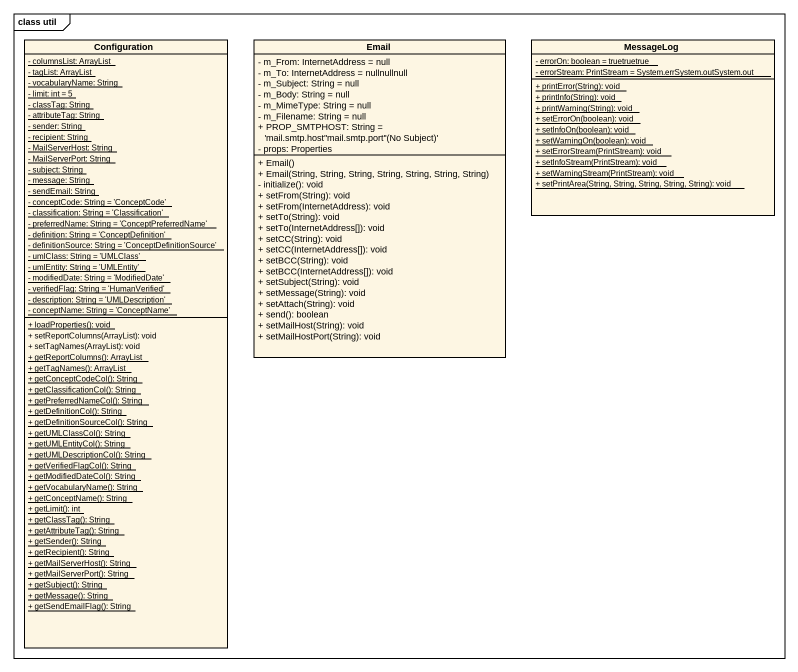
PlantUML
@startuml
mainframe class util
hide circle
hide empty members
skinparam classAttributeIconSize 0
class Configuration {
  {static} - columnsList: ArrayList
  {static} - tagList: ArrayList
  {static} - vocabularyName: String
  {static} - limit: int = 5
  {static} - classTag: String
  {static} - attributeTag: String
  {static} - sender: String
  {static} - recipient: String
  {static} - MailServerHost: String
  {static} - MailServerPort: String
  {static} - subject: String
  {static} - message: String
  {static} - sendEmail: String
  {static} - conceptCode: String = 'ConceptCode'
  {static} - classification: String = 'Classification'
  {static} - preferredName: String = 'ConceptPreferredName'
  {static} - definition: String = 'ConceptDefinition'
  {static} - definitionSource: String = 'ConceptDefinitionSource'
  {static} - umlClass: String = 'UMLClass'
  {static} - umlEntity: String = 'UMLEntity'
  {static} - modifiedDate: String = 'ModifiedDate'
  {static} - verifiedFlag: String = 'HumanVerified'
  {static} - description: String = 'UMLDescription'
  {static} - conceptName: String = 'ConceptName'
  {static} + loadProperties(): void
  + setReportColumns(ArrayList): void
  + setTagNames(ArrayList): void
  {static} + getReportColumns(): ArrayList
  {static} + getTagNames(): ArrayList
  {static} + getConceptCodeCol(): String
  {static} + getClassificationCol(): String
  {static} + getPreferredNameCol(): String
  {static} + getDefinitionCol(): String
  {static} + getDefinitionSourceCol(): String
  {static} + getUMLClassCol(): String
  {static} + getUMLEntityCol(): String
  {static} + getUMLDescriptionCol(): String
  {static} + getVerifiedFlagCol(): String
  {static} + getModifiedDateCol(): String
  {static} + getVocabularyName(): String
  {static} + getConceptName(): String
  {static} + getLimit(): int
  {static} + getClassTag(): String
  {static} + getAttributeTag(): String
  {static} + getSender(): String
  {static} + getRecipient(): String
  {static} + getMailServerHost(): String
  {static} + getMailServerPort(): String
  {static} + getSubject(): String
  {static} + getMessage(): String
  {static} + getSendEmailFlag(): String
}
class Email {
  - m_From: InternetAddress = null
  - m_To: InternetAddress = nullnullnull
  - m_Subject: String = null
  - m_Body: String = null
  - m_MimeType: String = null
  - m_Filename: String = null
  {field} + PROP_SMTPHOST: String = 'mail.smtp.host''mail.smtp.port''(No Subject)'
  - props: Properties
  + Email()
  + Email(String, String, String, String, String, String, String)
  - initialize(): void
  + setFrom(String): void
  + setFrom(InternetAddress): void
  + setTo(String): void
  + setTo(InternetAddress[]): void
  + setCC(String): void
  + setCC(InternetAddress[]): void
  + setBCC(String): void
  + setBCC(InternetAddress[]): void
  + setSubject(String): void
  + setMessage(String): void
  + setAttach(String): void
  + send(): boolean
  + setMailHost(String): void
  + setMailHostPort(String): void
}
class MessageLog {
  {static} - errorOn: boolean = truetruetrue
  {static} - errorStream: PrintStream = System.errSystem.outSystem.out
  {static} + printError(String): void
  {static} + printInfo(String): void
  {static} + printWarning(String): void
  {static} + setErrorOn(boolean): void
  {static} + setInfoOn(boolean): void
  {static} + setWarningOn(boolean): void
  {static} + setErrorStream(PrintStream): void
  {static} + setInfoStream(PrintStream): void
  {static} + setWarningStream(PrintStream): void
  {static} + setPrintArea(String, String, String, String, String): void
}
@enduml
